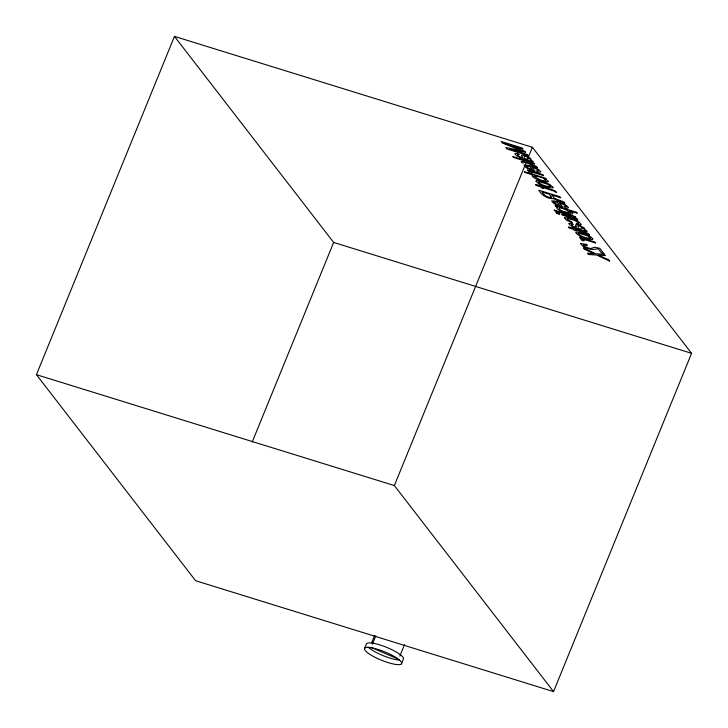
<?xml version="1.0" encoding="UTF-8"?>
<svg xmlns="http://www.w3.org/2000/svg" width="728" height="728" viewBox="0 0 728 728"><rect width="100%" height="100%" fill="white"/><g stroke="black" fill="none" stroke-linecap="round" stroke-linejoin="round"><path stroke-width="1.09" d="M36.427 374.674L174.474 36.4L532.395 147.284L691.573 353.326L553.526 691.6L195.605 580.716L36.427 374.674L394.349 485.558L553.526 691.6M252.197 442.042L333.651 242.442L174.474 36.4M394.349 485.558L532.395 147.284M364.728 648.148L366.575 643.634A20.02 4.505 22.2 0 1 388.079 647.947A20.02 4.505 22.2 0 1 403.257 659.368L401.41 663.881A20.02 4.505 22.2 0 1 371.162 655.164A20.02 4.505 22.2 0 1 376.64 649.003A20.02 4.505 22.2 0 1 401.41 663.881M371.671 642.769L374.647 635.471M372.345 644.262L375.748 635.935M399.854 656.074L404.531 644.608M333.651 242.442L691.573 353.326M370.989 647.374L397.479 658.74M399.217 660.096A20.02 4.505 22.2 0 1 367.959 646.992M538.438 170.671L536.309 170.934L537.874 172.072L540.085 172.272L540.804 171.672C536.864 167.267 529.729 164.792 523.96 165.138L525.898 167.467L530.02 169.588L535.053 171.326L531.822 167.14L536.7 169.124L538.438 170.671M566.111 206.488L563.982 206.743L565.547 207.889L567.758 208.09L568.477 207.489C564.528 203.076 557.402 200.609 551.624 200.955L553.571 203.285L557.684 205.405L562.726 207.134L559.495 202.948L564.364 204.941L566.111 206.488M531.558 172.545C532.978 174.329 529.047 173.118 528.865 171.79L530.812 171.617L528.146 170.789L527.445 169.879L542.879 174.665L543.616 175.621L533.269 172.491L531.558 172.545M583.619 239.931C585.039 241.714 581.099 240.504 580.926 239.175L582.873 239.002L580.207 238.174L579.497 237.264L594.931 242.051L595.677 243.006L585.33 239.876L583.619 239.931M552.962 187.305L552.543 187.97C546.71 187.405 539.994 185.658 535.945 181.19A7.125 1.602 22.2 0 1 537.046 180.48C542.615 181.454 549.13 182.864 552.962 187.305M592.82 238.911L592.41 239.576C586.577 239.002 579.861 237.264 575.812 232.787A7.125 1.602 22.2 0 1 576.913 232.077C582.482 233.051 588.998 234.462 592.82 238.911M533.888 176.021C547.902 186.186 550.395 177.441 533.888 176.021M526.289 166.184L527.518 167.631L532.232 169.697L529.784 166.521L526.289 166.184M553.962 202.002L555.182 203.44L559.905 205.514L557.448 202.339L553.962 202.002M564.555 217.799L566.466 220.129L572.199 222.704L571.48 221.767C560.879 216.889 572.763 219.119 576.376 221.33A3.558 0.801 22.2 0 1 578.469 222.568L578.587 223.605L576.258 223.25L576.986 224.188L579.424 224.725A5.924 1.329 22.2 0 0 581.208 224.624C578.414 219.82 570.033 217.663 564.555 217.799M522.267 157.193C520.647 158.522 514.314 153.117 519.246 154.627L517.271 153.371L514.823 153.635C516.835 158.631 542.187 164.61 529.975 159.978L531.131 159.696L530.585 158.322L525.962 155.828L522.049 154.973L521.539 155.246L522.267 157.193M576.194 226.999C574.583 228.337 568.25 222.932 573.173 224.442L571.207 223.187L568.759 223.451C570.77 228.437 596.114 234.425 583.911 229.793L585.057 229.511L584.511 228.128L579.888 225.635L575.985 224.779L575.475 225.061L576.194 226.999M580.926 243.561L580.835 243.998C585.185 249.467 592.146 250.314 598.161 248.639L601.392 252.807L603.84 253.571L599.79 248.33L594.667 247.22L591.036 248.494L588.634 248.084L585.467 246.792L583.356 244.981L587.369 245.363L586.613 244.39L580.926 243.561M548.348 181.409C546.4 183.411 528.692 177.222 532.769 174.929L525.088 172.545L524.369 171.617L545.609 178.196L546.291 179.079L544.317 178.469L548.348 181.409M570.798 212.612C555.173 211.821 555.3 202.575 570.798 212.612M529.147 158.713C521.949 160.943 522.649 151.906 529.147 158.713M583.082 228.528C575.884 230.758 576.576 221.712 583.082 228.528M550.65 186.495C546.837 186.896 541.213 185.076 538.292 182.027A3.949 0.892 22.2 0 1 539.33 181.691L547.811 184.311L550.65 186.495M590.517 238.092C586.704 238.502 581.081 236.673 578.159 233.633A3.949 0.892 22.2 0 1 579.188 233.288L587.678 235.918L590.517 238.092M551.496 197.315C548.12 198.18 543.689 195.177 542.051 192.01L549.285 194.249L551.496 197.315M556.729 207.307L556.492 207.635C557.648 211.657 581.572 217.981 569.478 210.802L577.359 213.24L576.621 212.285L555.1 205.614L555.828 206.552L557.875 207.18L556.729 207.307M553.471 198.626C547.647 199.008 541.623 195.295 538.765 190.19L559.932 196.742L560.751 197.807L551.678 194.995L554.672 198.48L563.954 201.947L564.964 203.249L553.471 198.626M528.846 162.208L527.481 162.399L536.636 166.585L537.582 167.813L526.144 162.517L522.058 162.908L521.111 161.68L525.762 161.252L513.467 157.439L512.758 156.52L533.924 163.081L534.643 164L528.846 162.208M604.386 254.281L595.704 253.726L583.356 247.902L584.384 249.231L594.03 253.735L587.46 253.217L588.433 254.481L596.723 255.046L609.7 261.161L608.69 259.851L598.352 255.037L605.378 255.564L604.386 254.281M521.94 150.787L505.769 147.475L506.934 148.976L528.1 155.537L527.327 154.527L509.482 149.022L525.616 152.316L524.797 151.269L505.205 143.489L523.086 149.04L522.304 148.03L501.128 141.469L502.302 142.988L521.94 150.787M541.286 185.713L535.453 184.493L536.208 185.467L540.513 186.805L541.222 187.715L543.334 188.37L542.633 187.46L552.707 190.581L556.656 192.492L554.7 190.636L541.887 186.486L541.286 185.713M575.238 216.553L554.072 209.992L554.809 210.956L575.975 217.508L575.238 216.553M558.858 213.304L555.919 212.394L556.674 213.368L559.614 214.278L558.858 213.304M577.095 218.946L561.725 214.187L562.48 215.169L577.841 219.929L577.095 218.946M574.11 228.201L568.286 226.99L569.032 227.955L573.346 229.293L574.046 230.203L576.167 230.858L575.457 229.948L585.53 233.069L589.48 234.989L587.523 233.133L574.711 228.974L574.11 228.201"/></g></svg>
